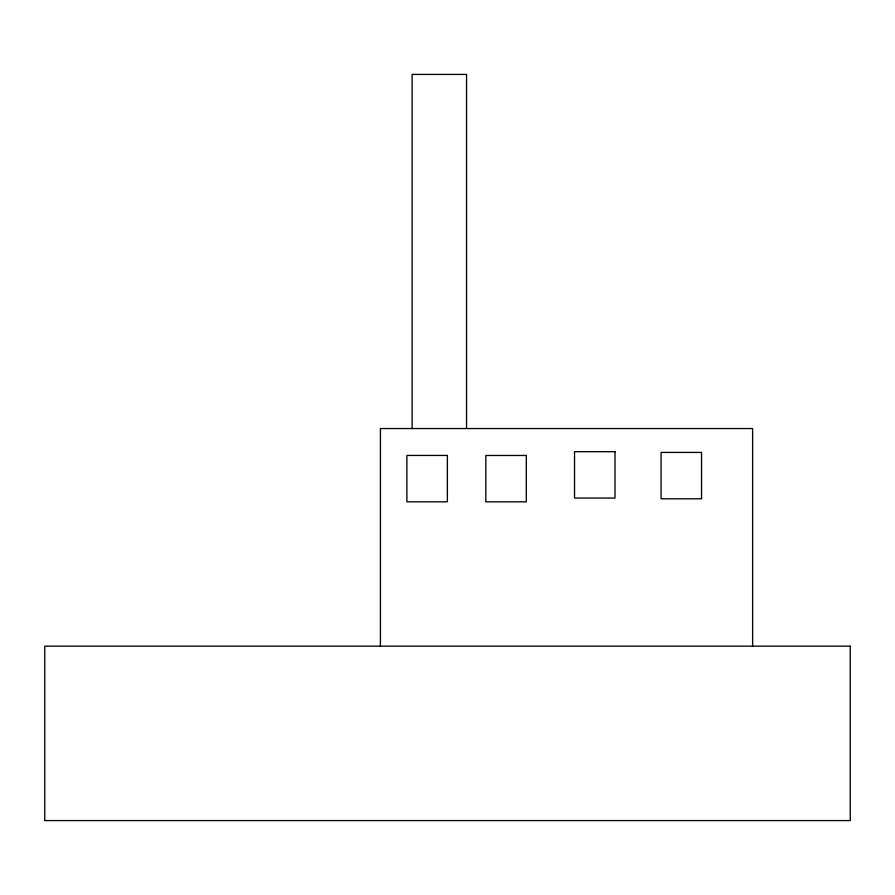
<?xml version="1.0" encoding="UTF-8"?>
<svg xmlns="http://www.w3.org/2000/svg" width="895" height="895" viewBox="0 0 895 895"><rect width="100%" height="100%" fill="white"/><g stroke="black" fill="none" stroke-linecap="round" stroke-linejoin="round"><path stroke-width="1.34" d="M752.628 646.324L752.628 428.537L380.42 428.537L380.42 646.324M466.541 428.537L466.541 74.419L412.114 74.419L412.114 428.537M614.999 451.673L574.534 451.673L574.534 498.056L614.999 498.056L614.999 451.673M701.546 452.411L661.081 452.411L661.081 498.795L701.546 498.795L701.546 452.411M447.366 455.432L406.901 455.432L406.901 501.815L447.366 501.815L447.366 455.432M526.294 455.465L485.828 455.465L485.828 501.838L526.294 501.838L526.294 455.465M850.25 646.156L44.75 646.156L44.75 820.581L850.25 820.581L850.25 646.156"/></g></svg>
